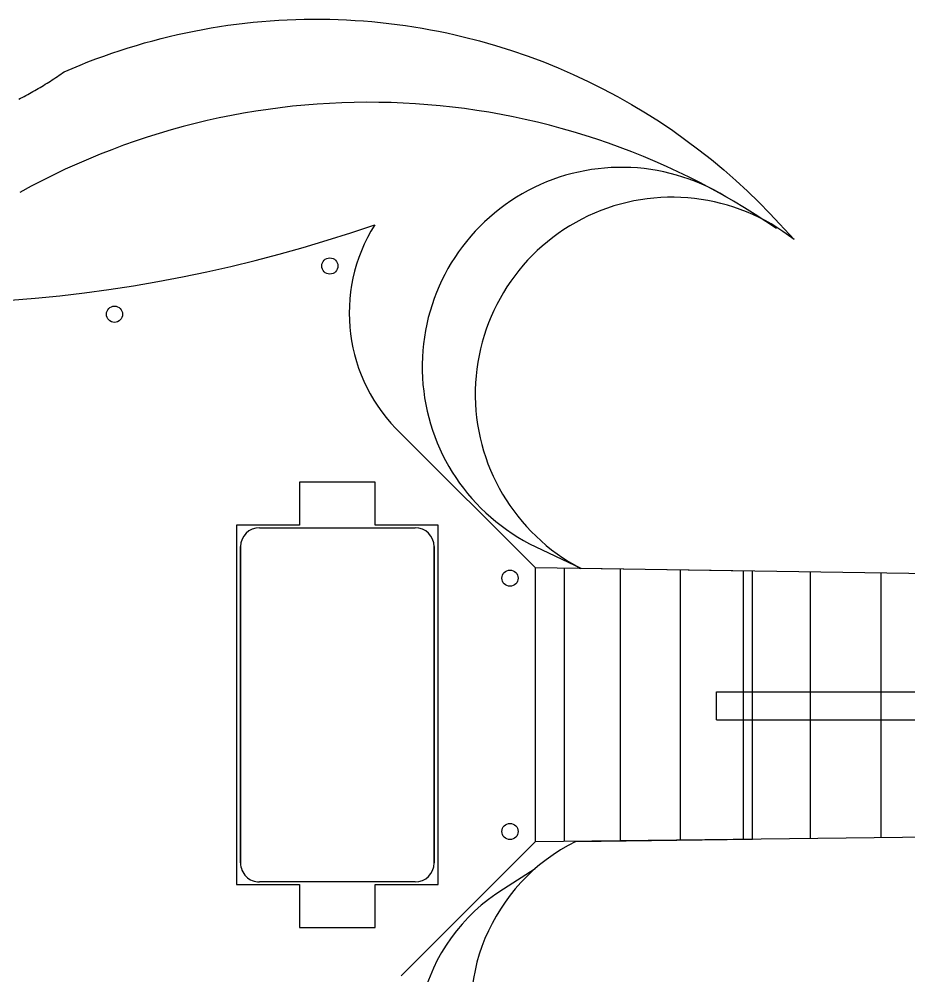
# Model space of a CAD drawing. Extents: x 25 to 1178, y 10 to 839.
# Drawn here: x 411.3 to 587.2, y 447.7 to 636.7 of the extents above; entities that cross this region are included whole.
import ezdxf

# ---------------------------------------------------------------- set-up
doc = ezdxf.new("R2010")
doc.units = 0
doc.header["$LTSCALE"] = 10
doc.linetypes.add('ACAD_ISO02W100', pattern=[15, 12, -3])
doc.layers.get('0').update_dxf_attribs({"linetype": 'CONTINUOUS'})
for name, color, linetype in [('FRETS_22', 1, 'CONTINUOUS'), ('NECK', 1, 'CONTINUOUS'), ('PICKUP_CAVITY', 1, 'CONTINUOUS'), ('TRUSSROD', 4, 'CONTINUOUS')]:
    doc.layers.add(name, color=color, linetype=linetype)

msp = doc.modelspace()

# ---------------------------------------------------------------- linework, layer by layer
at = {"color": 2}
for p, q in [((513.344, 528.323), (486.84, 554.774)), ((456.193, 535.127), (456.193, 535.127)), ((456.193, 535.127), (456.193, 535.127)), ((456.64, 535.509), (456.64, 535.509)), ((457.142, 535.817), (457.142, 535.817)), ((457.686, 536.042), (457.686, 536.042)), ((458.258, 536.179), (458.258, 536.179)), ((458.844, 536.225), (458.844, 536.225)), ((458.844, 536.225), (458.844, 536.225)), ((458.844, 536.225), (489.594, 536.225)), ((458.844, 536.225), (458.844, 536.225)), ((458.844, 536.225), (458.844, 536.225)), ((489.594, 536.225), (489.594, 536.225)), ((489.594, 536.225), (489.594, 536.225)), ((489.594, 536.225), (489.594, 536.225)), ((489.594, 536.225), (489.594, 536.225)), ((490.181, 536.179), (490.181, 536.179)), ((490.753, 536.042), (490.753, 536.042)), ((491.297, 535.817), (491.297, 535.817)), ((491.799, 535.509), (491.799, 535.509)), ((492.246, 535.127), (492.246, 535.127)), ((492.246, 535.127), (492.246, 535.127)), ((455.811, 534.68), (455.811, 534.68)), ((492.628, 534.68), (492.628, 534.68)), ((492.936, 534.178), (492.936, 534.178)), ((493.161, 533.634), (493.161, 533.634)), ((493.298, 533.062), (493.298, 533.062)), ((455.094, 469.975), (455.094, 532.475)), ((455.094, 469.975), (455.094, 532.475)), ((455.094, 532.475), (455.094, 469.975)), ((455.094, 469.975), (455.094, 532.475)), ((493.344, 532.475), (493.344, 469.975)), ((493.344, 532.475), (493.344, 469.975)), ((493.344, 532.475), (493.344, 532.475)), ((493.344, 532.475), (493.344, 532.475)), ((493.344, 469.975), (493.344, 532.475)), ((493.344, 532.475), (493.344, 469.975)), ((493.344, 532.475), (493.344, 532.475)), ((493.344, 532.475), (493.344, 532.475)), ((513.344, 528.323), (513.344, 474.128)), ((486.84, 447.676), (513.344, 474.128)), ((493.161, 468.817), (493.161, 468.817)), ((493.298, 469.389), (493.298, 469.389)), ((493.344, 469.975), (493.344, 469.975)), ((493.344, 469.975), (493.344, 469.975)), ((493.344, 469.975), (493.344, 469.975)), ((493.344, 469.975), (493.344, 469.975)), ((455.811, 467.771), (455.811, 467.771)), ((456.193, 467.324), (456.193, 467.324)), ((456.193, 467.324), (456.193, 467.324)), ((456.64, 466.942), (456.64, 466.942)), ((491.799, 466.942), (491.799, 466.942)), ((492.246, 467.324), (492.246, 467.324)), ((492.246, 467.324), (492.246, 467.324)), ((492.628, 467.771), (492.628, 467.771)), ((492.936, 468.273), (492.936, 468.273)), ((457.142, 466.634), (457.142, 466.634)), ((457.686, 466.409), (457.686, 466.409)), ((458.258, 466.272), (458.258, 466.272)), ((458.844, 466.225), (458.844, 466.225)), ((458.844, 466.225), (458.844, 466.225)), ((489.594, 466.225), (458.844, 466.225)), ((458.844, 466.225), (458.844, 466.225)), ((458.844, 466.225), (458.844, 466.225)), ((489.594, 466.225), (489.594, 466.225)), ((489.594, 466.225), (489.594, 466.225)), ((489.594, 466.225), (489.594, 466.225)), ((489.594, 466.225), (489.594, 466.225)), ((490.181, 466.272), (490.181, 466.272)), ((490.753, 466.409), (490.753, 466.409)), ((491.297, 466.634), (491.297, 466.634))]:
    msp.add_line(p, q, dxfattribs=at)
at = {"color": 3}
for p, q in [((512.223, 533.06), (522.307, 528.191)), ((522.307, 528.191), (556.228, 527.692)), ((556.207, 527.692), (556.207, 474.652)), ((521.374, 474.226), (556.227, 474.653))]:
    msp.add_line(p, q, dxfattribs=at)
at = {"color": 6}
msp.add_line((513.284, 468.837), (507.07, 464.816), dxfattribs=at)
at = {"color": 3}
for points in [[(420.269, 626.294, 0), (421.818, 626.959, 0), (423.376, 627.603, 0), (424.942, 628.226, 0), (426.517, 628.828, 0), (428.1, 629.409, 0), (429.691, 629.967, 0), (431.29, 630.505, 0), (432.895, 631.02, 0), (434.508, 631.514, 0), (436.127, 631.985, 0), (437.753, 632.435, 0), (439.384, 632.862, 0), (441.021, 633.267, 0), (442.663, 633.65, 0), (444.309, 634.01, 0), (445.961, 634.348, 0), (447.616, 634.663, 0), (449.275, 634.955, 0), (450.938, 635.225, 0), (452.604, 635.473, 0), (454.273, 635.697, 0), (455.943, 635.899, 0), (457.616, 636.078, 0), (459.291, 636.235, 0), (460.967, 636.368, 0), (462.644, 636.479, 0), (464.322, 636.567, 0), (466, 636.632, 0), (467.678, 636.674, 0), (469.356, 636.694, 0), (471.033, 636.691, 0), (472.709, 636.665, 0), (474.383, 636.617, 0), (476.056, 636.546, 0), (477.727, 636.453, 0), (479.395, 636.337, 0), (481.06, 636.199, 0), (482.722, 636.038, 0), (484.381, 635.855, 0), (486.036, 635.65, 0), (487.687, 635.423, 0), (489.334, 635.174, 0), (490.975, 634.903, 0), (492.612, 634.61, 0), (494.243, 634.296, 0), (495.868, 633.96, 0), (497.488, 633.603, 0), (499.101, 633.224, 0), (502.306, 632.404, 0), (505.483, 631.5, 0), (508.628, 630.513, 0), (511.739, 629.446, 0), (514.813, 628.3, 0), (517.85, 627.075, 0), (520.845, 625.774, 0), (523.798, 624.398, 0), (526.706, 622.948, 0), (529.568, 621.427, 0), (532.381, 619.837, 0), (535.144, 618.178, 0), (537.854, 616.454, 0), (540.511, 614.665, 0), (543.112, 612.815, 0), (545.657, 610.904, 0), (548.143, 608.936, 0), (550.57, 606.912, 0), (552.936, 604.834, 0), (555.24, 602.704, 0), (557.482, 600.525, 0), (559.659, 598.3, 0), (564.461, 593.137, 0)], [(411.259, 620.87, 0), (411.615, 621.053, 0), (411.97, 621.238, 0), (412.324, 621.424, 0), (412.677, 621.613, 0), (413.03, 621.804, 0), (413.381, 621.996, 0), (413.732, 622.191, 0), (414.082, 622.387, 0), (414.432, 622.586, 0), (414.78, 622.787, 0), (415.128, 622.99, 0), (415.475, 623.194, 0), (415.822, 623.401, 0), (416.168, 623.611, 0), (416.513, 623.822, 0), (416.857, 624.035, 0), (417.201, 624.251, 0), (417.544, 624.469, 0), (417.887, 624.689, 0), (418.229, 624.911, 0), (418.57, 625.136, 0), (418.911, 625.362, 0), (419.252, 625.592, 0), (419.591, 625.823, 0), (419.931, 626.057, 0), (420.269, 626.294, 0)]]:
    msp.add_polyline3d(points, dxfattribs=at)
at = {"color": 2}
for centre in [(472.742, 587.931), (430.189, 578.392), (508.344, 526.249), (508.344, 476.202)]:
    msp.add_circle(centre, 1.6, dxfattribs=at)
at = {"color": 6}
for centre, radius, start, end in [((480.463, 477.718), 142.55, 55.60045, 118.93509), ((530.382, 568.021), 39.396, 58.50714, 242.55142), ((525.936, 434.114), 36.035, 121.56976, 299.85267)]:
    msp.add_arc(centre, radius, start, end, dxfattribs=at)
at = {"color": 3}
for centre, radius, start, end in [((540.352, 562.632), 38.882, 51.68024, 242.34841), ((537.772, 440.846), 37.191, 116.16236, 281.73204)]:
    msp.add_arc(centre, radius, start, end, dxfattribs=at)
at = {"color": 2}
for centre, radius, start, end in [((388.201, 865.404), 285.066, 257.5205, 289.12574), ((509.414, 578.62), 32.835, 147.89061, 226.56925), ((458.844, 532.475), 3.75, 90, 180), ((458.844, 532.475), 3.75, 90, 180), ((458.844, 532.475), 3.75, 90, 180), ((458.844, 532.475), 3.75, 90, 180), ((489.594, 532.475), 3.75, 360, 90), ((489.594, 532.475), 3.75, 360, 90), ((489.594, 532.475), 3.75, 360, 90), ((489.594, 532.475), 3.75, 360, 90), ((458.844, 469.975), 3.75, 180, 270.00001), ((458.844, 469.975), 3.75, 180, 270.00001), ((458.844, 469.975), 3.75, 180, 270.00001), ((458.844, 469.975), 3.75, 180, 270.00001), ((489.594, 469.975), 3.75, 270.00001, 360), ((489.594, 469.975), 3.75, 270.00001, 360), ((489.594, 469.975), 3.75, 270.00001, 360), ((489.594, 469.975), 3.75, 270.00001, 360)]:
    msp.add_arc(centre, radius, start, end, dxfattribs=at)
at = {"layer": 'FRETS_22', "color": 6}
for p, q in [((519.039, 528.239), (519.039, 474.198)), ((530.139, 528.076), (530.139, 474.334)), ((541.939, 527.902), (541.939, 474.478)), ((554.439, 527.718), (554.439, 474.631)), ((567.639, 527.524), (567.639, 474.792)), ((581.639, 527.318), (581.639, 474.963))]:
    msp.add_line(p, q, dxfattribs=at)
at = {"layer": 'NECK'}
for p, q in [((513.344, 528.323), (960.633, 521.741)), ((960.632, 479.599), (513.344, 474.128))]:
    msp.add_line(p, q, dxfattribs=at)
at = {"layer": 'PICKUP_CAVITY'}
for p, q in [((466.72, 545.225), (466.72, 536.725)), ((481.72, 545.225), (466.72, 545.225)), ((481.72, 536.725), (481.72, 545.225)), ((454.283, 536.725), (454.283, 465.725)), ((466.72, 536.725), (454.283, 536.725)), ((494.156, 536.725), (481.72, 536.725)), ((494.156, 465.725), (494.156, 536.725)), ((454.283, 465.725), (466.72, 465.725)), ((466.72, 465.725), (466.72, 457.225)), ((481.72, 457.225), (481.72, 465.725)), ((481.72, 465.725), (494.156, 465.725)), ((466.72, 457.225), (481.72, 457.225))]:
    msp.add_line(p, q, dxfattribs=at)
at = {"layer": 'TRUSSROD', "color": 4, "linetype": 'ACAD_ISO02W100'}
for p, q in [((549.124, 498.255), (549.128, 503.811)), ((549.128, 503.811), (971.52, 503.811)), ((549.164, 498.255), (971.52, 498.255))]:
    msp.add_line(p, q, dxfattribs=at)

doc.saveas('drawing.dxf')
